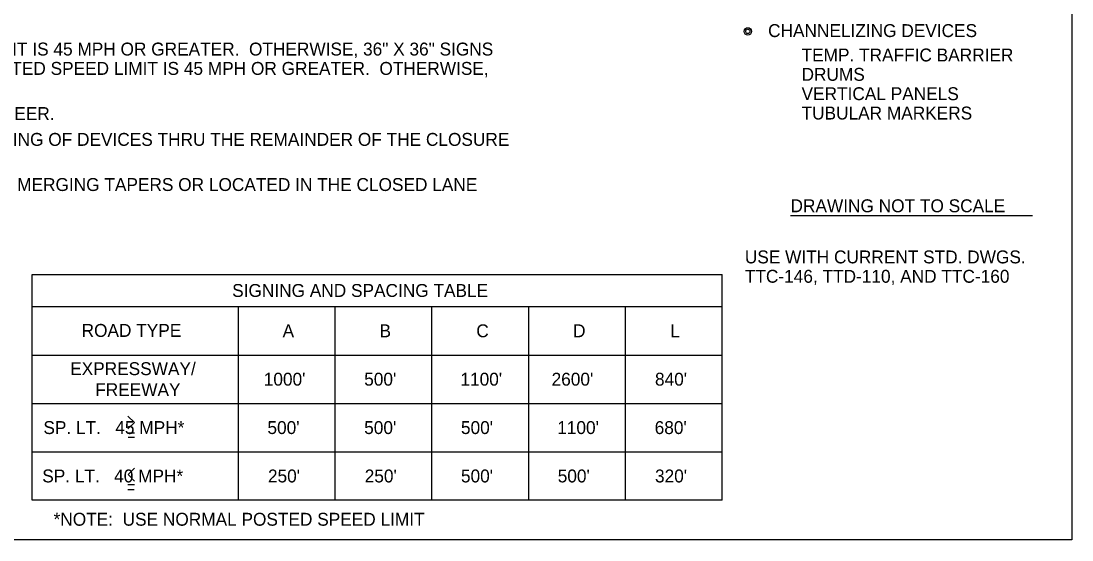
# Model space of a CAD drawing. Extents: x 1001.8 to 1053.4, y 1000.5 to 1021.5.
# Drawn here: x 1019.21 to 1035.5, y 1000.5 to 1008.54 of the extents above; entities that cross this region are included whole.
import ezdxf

# ---------------------------------------------------------------- set-up
doc = ezdxf.new("R2010")
doc.units = 0
doc.layers.add('Level 1', color=7, linetype='Continuous')

msp = doc.modelspace()

# ---------------------------------------------------------------- linework, layer by layer
at = {"layer": 'Level 1'}
for p, q in [((1035.5, 1021.5), (1035.5, 1000.5)), ((1031.137, 1005.53), (1034.887, 1005.53)), ((1019.379, 1004.617), (1030.079, 1004.617)), ((1019.379, 1001.117), (1019.379, 1004.617)), ((1030.079, 1001.117), (1030.079, 1004.617)), ((1019.379, 1004.117), (1030.079, 1004.117)), ((1022.579, 1001.117), (1022.579, 1004.117)), ((1024.079, 1001.117), (1024.079, 1004.117)), ((1025.579, 1001.117), (1025.579, 1004.117)), ((1027.079, 1001.117), (1027.079, 1004.117)), ((1028.579, 1001.117), (1028.579, 1004.117)), ((1019.379, 1003.367), (1030.079, 1003.367)), ((1019.379, 1002.617), (1030.079, 1002.617)), ((1020.864, 1002.222), (1020.965, 1002.323)), ((1020.965, 1002.323), (1020.865, 1002.421)), ((1020.866, 1002.163), (1020.965, 1002.163)), ((1020.868, 1002.091), (1020.965, 1002.091)), ((1019.379, 1001.867), (1030.079, 1001.867)), ((1020.868, 1001.514), (1020.968, 1001.612)), ((1020.969, 1001.413), (1020.868, 1001.514)), ((1020.866, 1001.358), (1020.967, 1001.358)), ((1020.864, 1001.284), (1020.964, 1001.284)), ((1035.5, 1000.5), (1007, 1000.5))]:
    msp.add_line(p, q, dxfattribs=at)
msp.add_lwpolyline([(1030.079, 1001.117), (1019.379, 1001.117)], dxfattribs=at)
for radius in [0.0583, 0.0333]:
    msp.add_circle((1030.475, 1008.382), radius, dxfattribs=at)

# ---------------------------------------------------------------- texts
for s, p in [('CHANNELIZING DEVICES', (1030.789, 1008.295)), ('THE SIZE OF SIGNS 1 THRU 11 SHALL BE 48" X 48" IF THE NORMAL POSTED SPEED LIMIT IS 45 MPH OR GREATER.  OTHERWISE, 36" X 36" SIGNS ', (1007.75, 1008.009)), ('TEMP. TRAFFIC BARRIER', (1031.308, 1007.917)), ('MAY BE USED.  THE SIZE OF SIGNS 12 AND 13 SHALL BE 36" X 48" IF THE NORMAL POSTED SPEED LIMIT IS 45 MPH OR GREATER.  OTHERWISE, ', (1007.75, 1007.709)), ('DRUMS', (1031.308, 1007.617)), ('VERTICAL PANELS', (1031.308, 1007.317)), ('THE ADVISORY SPEED LIMIT ON SIGNS 5 AND 7 SHALL BE DETERMINED BY THE ENGINEER.', (1007.75, 1007.009)), ('TUBULAR MARKERS', (1031.308, 1007.017)), ("SPACING OF CHANNELIZING DEVICES THRU THE TAPER AREAS SHOULD BE 40'.  SPACING OF DEVICES THRU THE REMAINDER OF THE CLOSURE", (1007.75, 1006.609)), ('ARROW PANELS SHALL BE LOCATED ON THE SHOULDERS AT THE BEGINNING OF THE MERGING TAPERS OR LOCATED IN THE CLOSED LANE ', (1007.75, 1005.909)), ('DRAWING NOT TO SCALE', (1031.137, 1005.58)), ('USE WITH CURRENT STD. DWGS.', (1030.429, 1004.787)), ('TTC-146, TTD-110, AND TTC-160', (1030.429, 1004.487)), ('SIGNING AND SPACING TABLE', (1022.481, 1004.267)), ('ROAD TYPE', (1020.147, 1003.648)), ('A', (1023.263, 1003.642)), ('B', (1024.766, 1003.642)), ('C', (1026.266, 1003.642)), ('D', (1027.766, 1003.642)), ('L', (1029.272, 1003.642)), ('EXPRESSWAY/', (1019.97, 1003.055)), ("1000'", (1022.971, 1002.892)), ("500'", (1024.528, 1002.892)), ("1100'", (1026.02, 1002.892)), ("2600'", (1027.433, 1002.892)), ("840'", (1029.036, 1002.892)), ('FREEWAY', (1020.358, 1002.73)), ('SP. LT.   45 MPH*', (1019.555, 1002.142)), ("500'", (1023.028, 1002.142)), ("500'", (1024.528, 1002.142)), ("500'", (1026.028, 1002.142)), ("1100'", (1027.52, 1002.142)), ("680'", (1029.031, 1002.142)), ('SP. LT.   40 MPH*', (1019.537, 1001.392)), ("250'", (1023.036, 1001.392)), ("250'", (1024.536, 1001.392)), ("500'", (1026.028, 1001.392)), ("500'", (1027.528, 1001.392)), ("320'", (1029.036, 1001.392)), ('*NOTE:  USE NORMAL POSTED SPEED LIMIT', (1019.713, 1000.721))]:
    msp.add_text(s, height=0.2, dxfattribs=at).set_placement(p)

doc.saveas('drawing.dxf')
